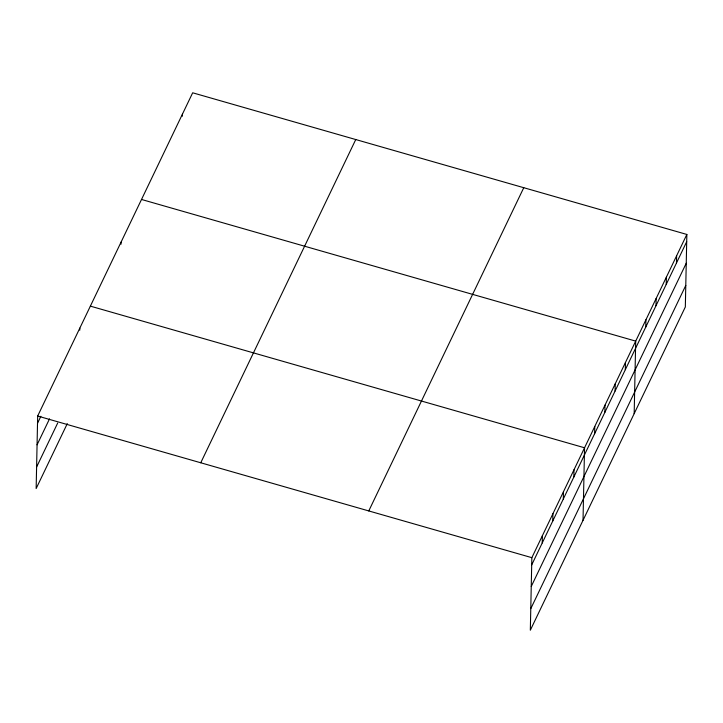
<?xml version="1.0" encoding="UTF-8"?>
<svg xmlns="http://www.w3.org/2000/svg" width="723" height="723" viewBox="0 0 723 723"><rect width="100%" height="100%" fill="white"/><g stroke="black" fill="none" stroke-linecap="round" stroke-linejoin="round"><path stroke-width="1.08" d="M686.85 234.451L531.848 557.677L530.33 630.203L685.332 306.968L686.85 234.451L192.67 92.797L37.668 416.032L36.15 488.549L67.293 423.615M79.783 330.185L79.828 328.115M121.021 244.202L121.057 242.133M182.404 116.204L182.44 114.135M542.232 542.955L542.386 535.698M552.77 520.976L552.923 513.719M563.316 498.997L563.47 491.739M573.854 477.008L574.008 469.76M583.027 520.298L584.545 447.781L90.375 306.136M594.622 433.701L594.776 426.443M604.853 412.363L605.006 405.115M615.083 391.035L615.237 383.777M625.314 369.697L625.467 362.449M634.179 413.637L635.698 341.111L141.518 199.467M645.775 327.031L645.928 319.783M656.005 305.702L656.159 298.445M666.235 284.365L666.389 277.117M676.466 263.036L676.62 255.779M37.515 423.289L40.868 416.294M37.063 444.826L49.526 418.852M36.602 467.013L57.677 423.054M200.75 462.774L355.752 139.548M368.766 510.935L523.768 187.7M531.694 564.934L686.696 241.699M531.242 586.47L686.244 263.235M530.781 608.658L685.784 285.431M37.668 416.032L531.848 557.677"/></g></svg>
